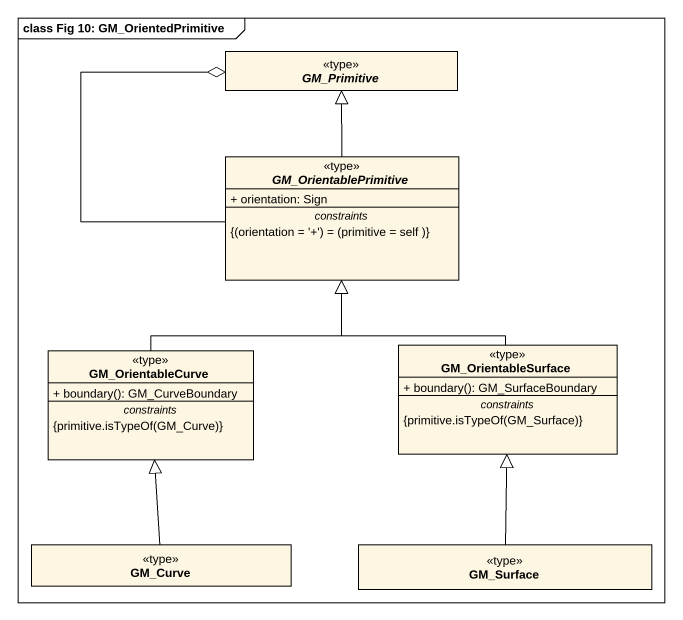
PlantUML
@startuml
mainframe class Fig 10: GM_OrientedPrimitive
hide circle
hide empty members
skinparam classAttributeIconSize 0
abstract class GM_Primitive <<type>>
abstract class GM_OrientablePrimitive <<type>> {
  + orientation: Sign
  -- constraints --
  {field} {(orientation = '+') = (primitive = self )}
}
class GM_OrientableCurve <<type>> {
  + boundary(): GM_CurveBoundary
  -- constraints --
  {field} {primitive.isTypeOf(GM_Curve)}
}
class GM_OrientableSurface <<type>> {
  + boundary(): GM_SurfaceBoundary
  -- constraints --
  {field} {primitive.isTypeOf(GM_Surface)}
}
class GM_Curve <<type>>
class GM_Surface <<type>>
GM_Primitive o-- GM_OrientablePrimitive
GM_OrientablePrimitive -up-|> GM_Primitive
GM_OrientableCurve -up-|> GM_OrientablePrimitive
GM_OrientableSurface -up-|> GM_OrientablePrimitive
GM_Curve -up-|> GM_OrientableCurve
GM_Surface -up-|> GM_OrientableSurface
@enduml
